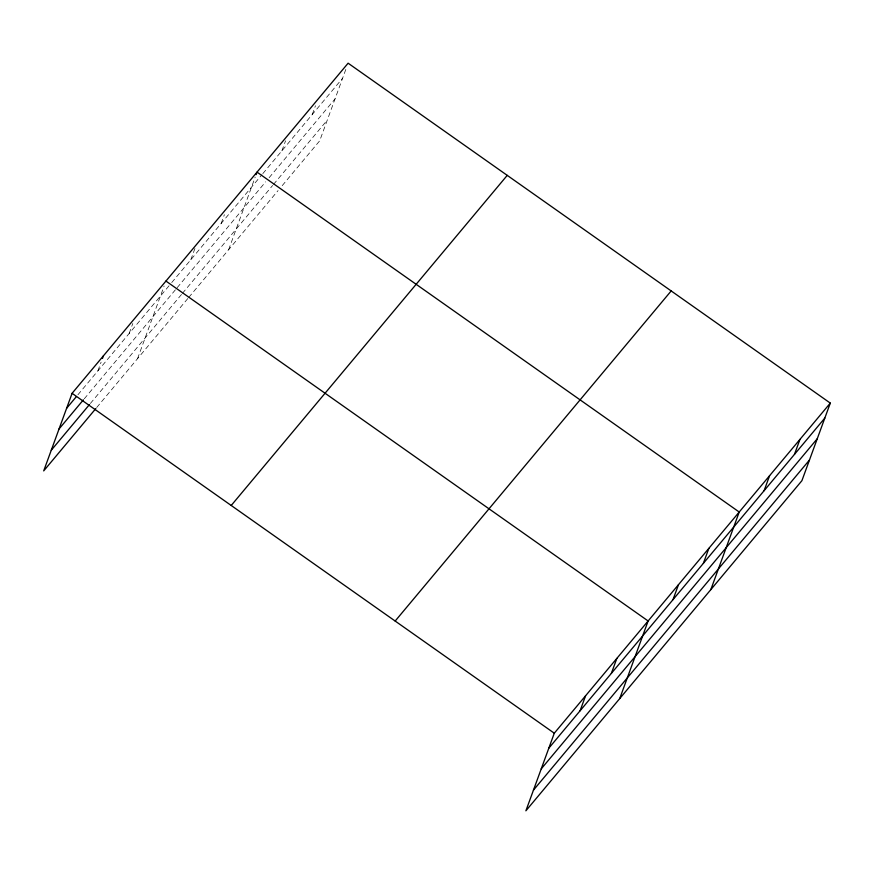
<?xml version="1.0" encoding="UTF-8"?>
<svg xmlns="http://www.w3.org/2000/svg" width="874" height="874" viewBox="0 0 874 874"><rect width="100%" height="100%" fill="white"/><g stroke="black" fill="none" stroke-linecap="round" stroke-linejoin="round"><path stroke-width="0.66" stroke-dasharray="4.37 3.28" d="M97.888 370.882L101.089 362.142M129.177 333.475L132.826 323.478M137.546 358.668L164.115 286.06M190.816 259.742L195.842 245.998M221.177 223.427L224.378 214.687M228.627 249.724L255.197 177.127M281.898 150.809L285.558 140.812M312.258 114.494L315.459 105.754M345.82 69.439L319.709 140.79L281.548 186.435M77.906 394.786L170.867 283.602M171.73 282.564L261.949 174.669M262.823 173.631L342.63 78.179M84.254 398.817L176.319 288.704M177.182 287.666L265.663 181.836M269.137 177.695L335.07 98.838M90.361 403.471L181.541 294.429M182.404 293.391L272.622 185.485M273.496 184.447L327.28 120.131M96.708 407.502L187.855 298.482M188.729 297.455L278.074 190.587"/><path stroke-width="1.31" d="M830.3 403.1L554.291 733.21L525.886 810.81L801.906 480.689L830.3 403.1L348.114 63.19L72.094 393.311L43.7 470.9L95.834 408.551M102.466 358.395L103.372 355.893M256.115 174.625L257.022 172.123L739.218 512.033L710.824 589.633M580.085 710.791L585.569 695.802M611.363 673.373L616.847 658.384M619.732 698.566L648.126 620.977L165.94 281.067M673.002 599.651L678.497 584.662M703.373 563.337L708.858 548.348M764.095 490.718L769.579 475.718M794.455 454.404L799.939 439.414M66.61 408.3L76.169 396.862M59.05 428.959L83.38 399.855M51.26 450.241L89.498 404.52M231.217 505.478L507.237 175.357M395.168 621.043L671.177 290.933M548.796 748.199L824.816 418.089M541.235 768.869L817.256 438.748M533.446 790.151L809.466 460.03M72.094 393.311L554.291 733.21"/></g></svg>
